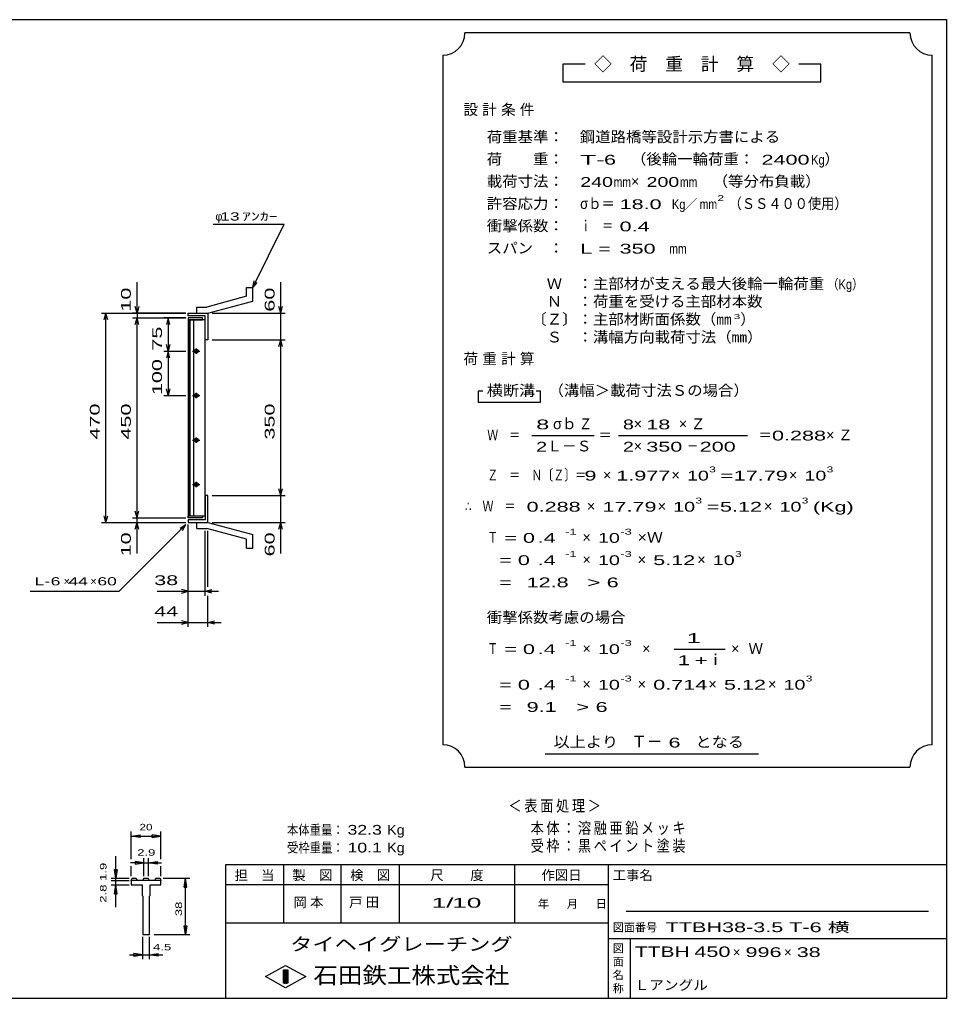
# Model space of a CAD drawing. Units: millimetres, scale not verified. Extents: x -1820 to 1731, y -1282 to 1054.
# Drawn here: x -352 to 1731, y -1146 to 1054 of the extents above; entities that cross this region are included whole.
import ezdxf
from ezdxf.enums import TextEntityAlignment as Align

# ---------------------------------------------------------------- set-up
doc = ezdxf.new("R2010")
doc.units = ezdxf.units.MM
doc.header["$LTSCALE"] = 10
for name, color, linetype, lineweight in [('0_2', 150, 'Continuous', 25), ('16', 3, 'Continuous', 25), ('19', 6, 'Continuous', 25), ('22', 2, 'Continuous', 25), ('32', 4, 'Continuous', 25)]:
    doc.layers.add(name, color=color, linetype=linetype, lineweight=lineweight)
doc.styles.add('ベクトル', font='')
doc.styles.get('ベクトル').set_extended_font_data('ベクトル')

msp = doc.modelspace()

# ---------------------------------------------------------------- linework, layer by layer
at = {"layer": '0_2'}
for p, q in [((-1729, 1053.5), (1731, 1053.5)), ((1731, 1053.5), (1731, -1146.5)), ((1731, -846.5), (111, -846.5)), ((111, -846.5), (111, -1146.5)), ((241, -846.5), (241, -976.5)), ((371, -976.5), (371, -846.5)), ((501, -846.5), (501, -976.5)), ((761, -976.5), (761, -846.5)), ((971, -846.5), (971, -1146.5)), ((971, -891.5), (111, -891.5)), ((1691, -951.5), (1011, -951.5)), ((111, -976.5), (971, -976.5)), ((971, -1011.5), (1731, -1011.5)), ((1021, -1146.5), (1021, -1011.5)), ((201, -1097.5), (246, -1072.5)), ((246, -1072.5), (291, -1097.5)), ((246, -1122.5), (201, -1097.5)), ((241, -1082.5), (251, -1082.5)), ((241, -1112.5), (241, -1082.5)), ((241, -1082.5), (243, -1082.5)), ((243, -1082.5), (243, -1112.5)), ((245, -1112.5), (245, -1082.5)), ((245, -1082.5), (247, -1082.5)), ((291, -1097.5), (246, -1122.5)), ((247, -1082.5), (247, -1112.5)), ((249, -1112.5), (249, -1082.5)), ((249, -1082.5), (251, -1082.5)), ((251, -1082.5), (251, -1112.5)), ((251, -1082.5), (251, -1112.5)), ((251, -1112.5), (241, -1112.5)), ((243, -1112.5), (245, -1112.5)), ((247, -1112.5), (249, -1112.5)), ((1731, -1146.5), (-1729, -1146.5))]:
    msp.add_line(p, q, dxfattribs=at)
at = {"layer": '16'}
for p, q in [((59, 383.5), (27, 383.5)), ((27, 383.5), (27, 379)), ((27, 379), (59, 379)), ((27, 379), (27, -62)), ((65, 379), (27, 379)), ((28.5, 379), (28.5, -62)), ((31.5, -62), (31.5, 379)), ((39, 379), (39, -62)), ((59, 379), (59, 383.5)), ((65, -62), (65, 379)), ((37, 308.5), (53, 308.5)), ((47, 311.5), (43, 311.5)), ((45, 314.5), (45, 302.5)), ((43, 305.5), (47, 305.5)), ((37, 208.5), (53, 208.5)), ((47, 211.5), (43, 211.5)), ((43, 205.5), (47, 205.5)), ((45, 214.5), (45, 202.5)), ((47, 111.5), (43, 111.5)), ((45, 114.5), (45, 102.5)), ((37, 108.5), (53, 108.5)), ((43, 105.5), (47, 105.5)), ((37, 8.5), (53, 8.5)), ((47, 11.5), (43, 11.5)), ((43, 5.5), (47, 5.5)), ((45, 14.5), (45, 2.5)), ((27, -62), (59, -62)), ((27, -66.5), (27, -62)), ((27, -62), (65, -62)), ((59, -62), (59, -66.5)), ((59, -66.5), (27, -66.5))]:
    msp.add_line(p, q, dxfattribs=at)
for centre, radius, start, end in [((43, 308.5), 3, 90, 270), ((45, 308.5), 4, 46.6, 133.4), ((47, 308.5), 3, 270, 90), ((45, 308.5), 4, 226.6, 313.4), ((43, 208.5), 3, 90, 270), ((45, 208.5), 4, 46.6, 133.4), ((45, 208.5), 4, 226.6, 313.4), ((47, 208.5), 3, 270, 90), ((43, 108.5), 3, 90, 270), ((45, 108.5), 4, 46.6, 133.4), ((47, 108.5), 3, 270, 90), ((45, 108.5), 4, 226.6, 313.4), ((43, 8.5), 3, 90, 270), ((45, 8.5), 4, 46.6, 133.4), ((45, 8.5), 4, 226.6, 313.4), ((47, 8.5), 3, 270, 90)]:
    msp.add_arc(centre, radius, start, end, dxfattribs=at)
at = {"layer": '19'}
for p, q in [((158, 451.5), (172, 451.5)), ((158, 431.5), (158, 451.5)), ((172, 420.5), (172, 451.5)), ((158, 431.5), (69, 407.5)), ((71, 393.5), (172, 420.5)), ((46, 407.5), (69, 407.5)), ((46, 393.5), (46, 407.5)), ((27, 387.5), (27, 393.5)), ((27, 393.5), (70, 393.5)), ((65, 387.5), (27, 387.5)), ((46, 393.5), (71, 393.5)), ((65, 333.5), (65, 387.5)), ((70, 393.5), (71, 392.5)), ((71, 392.5), (71, 333.5)), ((71, 333.5), (65, 333.5)), ((71, -16.5), (65, -16.5)), ((65, -16.5), (65, -70.5)), ((71, -75.5), (71, -16.5)), ((27, -70.5), (27, -76.5)), ((65, -70.5), (27, -70.5)), ((27, -76.5), (70, -76.5)), ((46, -76.5), (71, -76.5)), ((46, -90.5), (46, -76.5)), ((70, -76.5), (71, -75.5)), ((71, -76.5), (172, -103.5)), ((46, -90.5), (69, -90.5)), ((158, -114.5), (69, -90.5)), ((172, -134.5), (172, -103.5)), ((158, -134.5), (158, -114.5)), ((158, -134.5), (172, -134.5))]:
    msp.add_line(p, q, dxfattribs=at)
at = {"layer": '22', "color": 4}
for p, q in [((1649, 1023.5), (649, 1023.5)), ((599, 973.5), (599, -576.5)), ((1699, -576.5), (1699, 973.5)), ((919, 953.5), (869, 953.5)), ((869, 953.5), (869, 913.5)), ((1449, 953.5), (1399, 953.5)), ((1449, 913.5), (1449, 953.5)), ((869, 913.5), (1449, 913.5)), ((83, 593.5), (243, 593.5)), ((172, 451.5), (243, 593.5)), ((-88, 393.5), (-88, 463.5)), ((172, 451.5), (175, 466.1)), ((172, 451.5), (182, 462.5)), ((235, 393.5), (235, 463.5)), ((-88, 393.5), (-92, 408.5)), ((-84, 408.5), (-88, 393.5)), ((235, 393.5), (231, 408.5)), ((235, 393.5), (239, 408.5)), ((-168, 393.5), (22, 393.5)), ((-162, 378.5), (-158, 393.5)), ((-154, 378.5), (-158, 393.5)), ((-158, -76.5), (-158, 393.5)), ((22, 393.5), (-98, 393.5)), ((-98, 383.5), (22, 383.5)), ((-92, 368.5), (-88, 383.5)), ((-88, 393.5), (-88, 383.5)), ((-84, 368.5), (-88, 383.5)), ((-88, -66.5), (-88, 383.5)), ((22, 383.5), (-28, 383.5)), ((-18, 383.5), (-22, 368.5)), ((-14, 368.5), (-18, 383.5)), ((-18, 383.5), (-18, 308.5)), ((81, 393.5), (245, 393.5)), ((235, 333.5), (235, 393.5)), ((81, 333.5), (245, 333.5)), ((231, 318.5), (235, 333.5)), ((239, 318.5), (235, 333.5)), ((235, -16.5), (235, 333.5)), ((-28, 308.5), (22, 308.5)), ((-18, 308.5), (-22, 323.5)), ((-18, 308.5), (-22, 293.5)), ((-14, 323.5), (-18, 308.5)), ((-14, 293.5), (-18, 308.5)), ((-18, 308.5), (-18, 208.5)), ((-18, 208.5), (-22, 223.5)), ((-14, 223.5), (-18, 208.5)), ((-28, 208.5), (22, 208.5)), ((689, 218.5), (679, 218.5)), ((679, 218.5), (679, 193.5)), ((819, 218.5), (809, 218.5)), ((819, 193.5), (819, 218.5)), ((679, 193.5), (819, 193.5)), ((799, 118.5), (939, 118.5)), ((994, 118.5), (1284, 118.5)), ((81, -16.5), (245, -16.5)), ((235, -16.5), (231, -1.5)), ((235, -16.5), (239, -1.5)), ((235, -76.5), (235, -16.5)), ((-158, -76.5), (-162, -61.5)), ((-158, -76.5), (-154, -61.5)), ((-88, -66.5), (-92, -51.5)), ((-88, -66.5), (-84, -51.5)), ((-168, -76.5), (22, -76.5)), ((-128, -231.5), (22, -81.5)), ((-98, -66.5), (22, -66.5)), ((-98, -76.5), (22, -76.5)), ((-92, -91.5), (-88, -76.5)), ((-88, -76.5), (-88, -66.5)), ((-84, -91.5), (-88, -76.5)), ((-88, -146.5), (-88, -76.5)), ((9, -89.5), (22, -81.5)), ((14, -94.5), (22, -81.5)), ((27, -241.5), (27, -81.5)), ((27, -311.5), (27, -81.5)), ((81, -76.5), (245, -76.5)), ((231, -91.5), (235, -76.5)), ((239, -91.5), (235, -76.5)), ((235, -146.5), (235, -76.5)), ((65, -241.5), (65, -95.5)), ((71, -221.5), (71, -95.5)), ((-328, -231.5), (-128, -231.5)), ((-43, -231.5), (27, -231.5)), ((27, -231.5), (12, -227.5)), ((12, -235.5), (27, -231.5)), ((27, -231.5), (65, -231.5)), ((65, -231.5), (80, -227.5)), ((80, -235.5), (65, -231.5)), ((65, -231.5), (95, -231.5)), ((71, -311.5), (71, -241.5)), ((-43, -301.5), (27, -301.5)), ((27, -301.5), (12, -297.5)), ((12, -305.5), (27, -301.5)), ((27, -301.5), (71, -301.5)), ((71, -301.5), (86, -297.5)), ((86, -305.5), (71, -301.5)), ((71, -301.5), (101, -301.5)), ((1119, -361.5), (1234, -361.5)), ((829, -596.5), (1309, -596.5)), ((649, -626.5), (1649, -626.5))]:
    msp.add_line(p, q, dxfattribs=at)
for centre, start, end in [((599, 1023.5), 270, 0), ((1699, 1023.5), 180, 270), ((599, -626.5), 0, 90), ((1699, -626.5), 90, 180)]:
    msp.add_arc(centre, 50, start, end, dxfattribs=at)
at = {"layer": '32'}
for p, q in [((-101, -833.5), (-101, -771.5)), ((-101, -781.5), (-81, -778.5)), ((-81, -784.5), (-101, -781.5)), ((-101, -781.5), (-34.33, -781.5)), ((-81, -784.5), (-81, -778.5)), ((-34.33, -781.5), (-54.33, -778.5)), ((-54.33, -784.5), (-54.33, -778.5)), ((-54.33, -784.5), (-34.33, -781.5)), ((-34.33, -833.5), (-34.33, -771.5)), ((-136, -876.5), (-136, -826.5)), ((-72.5, -871.5), (-72.5, -831.5)), ((-62.83, -831.5), (-62.83, -871.5)), ((-136, -876.5), (-139, -856.5)), ((-139, -856.5), (-133, -856.5)), ((-133, -856.5), (-136, -876.5)), ((-72.5, -841.5), (-102.5, -841.5)), ((-101, -871.5), (-101, -849.5)), ((-72.5, -841.5), (-92.5, -838.5)), ((-92.5, -838.5), (-92.5, -844.5)), ((-92.5, -844.5), (-72.5, -841.5)), ((-72.5, -841.5), (-62.83, -841.5)), ((-62.83, -841.5), (-42.83, -838.5)), ((-42.83, -844.5), (-62.83, -841.5)), ((-62.83, -841.5), (-32.83, -841.5)), ((-42.83, -838.5), (-42.83, -844.5)), ((-34.33, -871.5), (-34.33, -849.5)), ((-146, -876.5), (-106, -876.5)), ((-136, -891.5), (-136, -876.5)), ((-101, -881.5), (-99.33, -876.5)), ((-99.33, -876.5), (-89.67, -876.5)), ((-89.67, -876.5), (-88, -881.5)), ((-74.17, -881.5), (-72.5, -876.5)), ((-72.5, -876.5), (-62.83, -876.5)), ((-62.83, -876.5), (-61.17, -881.5)), ((-47.33, -881.5), (-45.67, -876.5)), ((-45.67, -876.5), (-36, -876.5)), ((-36, -876.5), (-34.33, -881.5)), ((-29.33, -876.5), (30.67, -876.5)), ((17.67, -896.5), (20.67, -876.5)), ((23.67, -896.5), (20.67, -876.5)), ((20.67, -1003.17), (20.67, -876.5)), ((-146, -881.5), (-106, -881.5)), ((-146, -891.5), (-106, -891.5)), ((-139, -911.5), (-136, -891.5)), ((-133, -911.5), (-136, -891.5)), ((-136, -941.5), (-136, -891.5)), ((-101, -881.5), (-101, -891.5)), ((-34.33, -881.5), (-101, -881.5)), ((-101, -891.5), (-76.83, -891.5)), ((-76.83, -891.5), (-76.83, -914.83)), ((-58.5, -914.83), (-58.5, -891.5)), ((-58.5, -891.5), (-34.33, -891.5)), ((-34.33, -891.5), (-34.33, -881.5)), ((17.67, -896.5), (23.67, -896.5)), ((-139, -911.5), (-133, -911.5)), ((-76.83, -914.83), (-75.17, -916.5)), ((-75.17, -916.5), (-75.17, -1003.17)), ((-60.17, -916.5), (-58.5, -914.83)), ((-60.17, -1003.17), (-60.17, -916.5)), ((20.67, -1003.17), (17.67, -983.17)), ((17.67, -983.17), (23.67, -983.17)), ((23.67, -983.17), (20.67, -1003.17)), ((-75.17, -1003.17), (-60.17, -1003.17)), ((-75.17, -1058.17), (-75.17, -1008.17)), ((-60.17, -1058.17), (-60.17, -1008.17)), ((-49.33, -1003.17), (30.67, -1003.17)), ((-105.17, -1048.17), (-75.17, -1048.17)), ((-75.17, -1048.17), (-95.17, -1045.17)), ((-95.17, -1051.17), (-95.17, -1045.17)), ((-95.17, -1051.17), (-75.17, -1048.17)), ((-75.17, -1048.17), (-60.17, -1048.17)), ((-60.17, -1048.17), (-40.17, -1045.17)), ((-40.17, -1051.17), (-60.17, -1048.17)), ((-60.17, -1048.17), (-30.17, -1048.17)), ((-40.17, -1051.17), (-40.17, -1045.17))]:
    msp.add_line(p, q, dxfattribs=at)
msp.add_circle((-136, -881.5), 1, dxfattribs=at)

# ---------------------------------------------------------------- texts
at = {"layer": '0_2', "style": 'ベクトル'}
for s, height, p in [('担\u3000当', 21.99, (131, -869.5)), ('製\u3000図', 21.99, (261, -869.5)), ('検\u3000図', 21.99, (391, -869.5)), ('尺\u3000\u3000度', 21.99, (571, -869.5)), ('作図日', 21.99, (821, -869.5)), ('工事名', 21.99, (981, -869.5)), ('年', 18.33, (813, -934)), ('月', 18.33, (878, -934)), ('日', 18.33, (943, -934)), ('図面番号', 18.33, (981, -987)), ('図', 18.33, (981, -1034)), ('面', 18.33, (981, -1064)), ('名', 18.33, (981, -1094)), ('称', 18.33, (981, -1124))]:
    msp.add_text(s, height=height, dxfattribs=at).set_placement(p, align=Align.MIDDLE_LEFT)
at = {"layer": '0_2', "color": 222, "style": 'ベクトル'}
for s, height, width, p in [('タイヘイグレーチング', 29.33, 1.25, (256, -1024.5)), ('石田鉄工株式会社', 36.66, 1.1, (308.5, -1094.5))]:
    msp.add_text(s, height=height, dxfattribs=dict(at, width=width)).set_placement(p, align=Align.MIDDLE_LEFT)
at = {"layer": '22', "style": 'ベクトル'}
for s, height, p in [('◇\u3000荷\u3000重\u3000計\u3000算\u3000◇', 29.33, (939, 953.5)), ('）', 24.19, (1457, 740)), ('×', 24.19, (1022, 690)), ('／', 21.99, (1141.5, 638.5)), ('φ', 18.33, (88, 611)), ('）', 24.19, (1268, 380)), ('σｂ', 24.19, (847, 145)), ('×', 24.19, (1028, 145)), ('Ｌ－Ｓ', 24.19, (834, 95)), ('×', 24.19, (1028, 95)), ('×', 24.19, (959, 30)), ('×', 24.19, (1113, 30)), ('×', 24.19, (1377, 30)), ('×', 24.19, (923, -40)), ('×', 24.19, (1082, -40)), ('×', 24.19, (1321, -40)), ('×', 24.19, (913, -110)), ('×', 24.19, (913, -160)), ('×', 24.19, (1037, -160)), ('×', 24.19, (1171, -160)), ('×', 18.33, (-253, -209)), ('×', 18.33, (-193, -209)), ('Ｗ', 24.19, (1286, -360)), ('×', 24.19, (913, -360)), ('×', 24.19, (1047, -360)), ('ｉ', 24.19, (1195.5, -385)), ('×', 24.19, (1247, -360)), ('×', 24.19, (913, -440)), ('×', 24.19, (1037, -440)), ('×', 24.19, (1196, -440)), ('×', 24.19, (1330, -440)), ('Ｔ－', 25.66, (1023, -569)), ('×', 21.99, (1251, -1042.5)), ('×', 21.99, (1366, -1042.5))]:
    msp.add_text(s, height=height, dxfattribs=at).set_placement(p, align=Align.MIDDLE_LEFT)
for s, height, width, p in [('荷重基準：\u3000', 24.19, 1.05, (698, 790)), ('鋼道路橋等設計示方書による', 24.19, 1.05, (907, 790)), ('荷\u3000\u3000重：\u3000', 24.19, 1.05, (698, 740)), ('T-', 21.99, 2, (908, 738.5)), (' 6 ', 21.99, 1.65, (948, 738.5)), ('（後輪一輪荷重：', 24.19, 1.05, (1022, 740)), (' 2400', 21.99, 1.65, (1302, 738.5)), ('Kg', 21.99, 0.85, (1427, 738.5)), ('載荷寸法：\u3000', 24.19, 1.05, (698, 690)), ('\u3000（等分布負載）', 24.19, 1.05, (1171, 690)), ('240', 21.99, 1.5, (908, 688.5)), ('mm', 21.99, 0.8, (983, 688.5)), ('200', 21.99, 1.5, (1057, 688.5)), ('mm', 21.99, 0.8, (1132, 688.5)), ('許容応力：\u3000', 24.19, 1.05, (698, 640)), ('σｂ＝', 24.19, 0.9, (908, 640)), (' 18.0', 21.99, 1.65, (983, 638.5)), ('Kg', 21.99, 0.85, (1114, 638.5)), ('mm', 21.99, 0.8, (1176.5, 638.5)), ('2', 13.2, 1.5, (1216.5, 652.5)), ('（ＳＳ４００使用）', 24.19, 0.9, (1241.5, 640)), (' 13 ', 18.33, 1.6, (88, 611)), ('ｱﾝｶｰ', 18.33, 1.6, (148, 611)), ('衝撃係数：\u3000', 24.19, 1.05, (698, 590)), ('ｉ\u3000＝', 24.19, 0.75, (908, 590)), (' 0.4', 21.99, 1.65, (983, 588.5)), ('スパン\u3000：\u3000', 24.19, 1.05, (698, 540)), ('L =', 21.99, 1.65, (908, 538.5)), (' 350 ', 21.99, 1.65, (983, 538.5)), ('mm', 21.99, 0.8, (1108, 538.5)), ('\u3000Ｗ\u3000：主部材が支える最大後輪一輪荷重', 24.19, 1.05, (798, 460)), ('（Kg）', 21.99, 0.85, (1463, 458.5)), ('\u3000Ｎ\u3000：荷重を受ける主部材本数', 24.19, 1.05, (798, 420)), ('〔Ｚ〕：主部材断面係数（㎜', 24.19, 1.05, (798, 380)), ('3', 11, 1.8, (1253, 386)), ('\u3000Ｓ\u3000：溝幅方向載荷寸法（㎜）', 24.19, 1.05, (798, 340)), ('横断溝', 24.19, 1.1, (698, 220)), ('\u3000（溝幅＞載荷寸法Ｓの場合）', 24.19, 1.05, (802, 220)), ('8', 21.99, 1.8, (809, 143.5)), ('Ｚ', 24.19, 0.9, (905, 145)), ('8', 21.99, 1.5, (1004, 143.5)), (' 18 ', 21.99, 1.65, (1043, 143.5)), ('Ｗ\u3000＝', 24.19, 0.75, (699, 120)), ('＝', 24.19, 0.9, (949, 120)), ('＝', 24.19, 0.9, (1309, 120)), ('0.288', 21.99, 1.65, (1339, 118.5)), ('2', 21.99, 1.5, (809, 93.5)), ('2', 21.99, 1.5, (1004, 93.5)), (' 350 ', 21.99, 1.65, (1043, 93.5)), ('－', 24.19, 0.75, (1148, 95)), (' 200 ', 21.99, 1.65, (1163, 93.5)), ('Ｚ\u3000＝\u3000Ｎ〔Ｚ〕＝', 24.19, 0.75, (699, 30)), ('3', 13.2, 1.5, (1198, 42.5)), ('3', 13.2, 1.5, (1462, 42.5)), (' 9 ', 21.99, 1.65, (904, 28.5)), ('1.977', 21.99, 1.65, (989, 28.5)), ('10', 21.99, 1.5, (1148, 28.5)), ('=', 21.99, 1.7, (1223, 28.5)), ('17.79', 21.99, 1.65, (1253, 28.5)), ('10', 21.99, 1.5, (1412, 28.5)), ('3', 13.2, 1.5, (1167, -27.5)), ('3', 13.2, 1.5, (1406, -27.5)), ('∴\u3000Ｗ\u3000＝', 24.19, 0.75, (649, -40)), (' 0.288', 21.99, 1.65, (774, -41.5)), ('17.79', 21.99, 1.65, (958, -41.5)), ('10', 21.99, 1.5, (1117, -41.5)), ('=', 21.99, 1.7, (1192, -41.5)), ('5.12', 21.99, 1.65, (1222, -41.5)), ('10', 21.99, 1.5, (1356, -41.5)), ('(Kg)', 21.99, 1.65, (1431, -41.5)), ('Ｔ', 24.19, 0.75, (699, -110)), (' = 0', 21.99, 1.65, (724, -111.5)), (' .4 ', 21.99, 1.65, (799, -111.5)), ('-1', 13.2, 1.65, (874, -97.5)), ('10', 21.99, 1.5, (948, -111.5)), ('-3', 13.2, 1.65, (998, -97.5)), ('×Ｗ', 24.19, 1.1, (1037, -110)), ('  = 0', 21.99, 1.65, (699, -161.5)), (' .4 ', 21.99, 1.65, (799, -161.5)), ('-1', 13.2, 1.65, (874, -147.5)), ('10', 21.99, 1.5, (948, -161.5)), ('-3', 13.2, 1.65, (998, -147.5)), ('5.12', 21.99, 1.65, (1072, -161.5)), ('10', 21.99, 1.5, (1206, -161.5)), ('3', 13.2, 1.5, (1256, -147.5)), (' 38 ', 21.99, 1.65, (-63, -206.5)), ('L-', 18.33, 1.6, (-318, -209)), (' 6 ', 18.33, 1.6, (-293, -209)), (' 44 ', 18.33, 1.6, (-253, -209)), (' 60 ', 18.33, 1.6, (-188, -209)), ('  =', 21.99, 1.65, (699, -211.5)), (' 12.8', 21.99, 1.65, (774, -211.5)), ('>', 21.99, 1.7, (924, -211.5)), (' 6 ', 21.99, 1.65, (954, -211.5)), (' 44 ', 21.99, 1.65, (-63, -276.5)), ('衝撃係数考慮の場合', 24.19, 1.05, (698, -290)), ('Ｔ', 24.19, 0.75, (699, -360)), (' = 0', 21.99, 1.65, (724, -361.5)), (' .4 ', 21.99, 1.65, (799, -361.5)), ('-1', 13.2, 1.65, (874, -347.5)), ('10', 21.99, 1.5, (948, -361.5)), ('-3', 13.2, 1.65, (998, -347.5)), ('  = 0', 21.99, 1.65, (699, -441.5)), (' .4 ', 21.99, 1.65, (799, -441.5)), ('-1', 13.2, 1.65, (874, -427.5)), ('10', 21.99, 1.5, (948, -441.5)), ('-3', 13.2, 1.65, (998, -427.5)), ('0.714', 21.99, 1.65, (1072, -441.5)), ('5.12', 21.99, 1.65, (1231, -441.5)), ('10', 21.99, 1.5, (1365, -441.5)), ('3', 13.2, 1.5, (1415, -427.5)), (' 9.1', 21.99, 1.65, (774, -491.5)), ('>', 21.99, 1.7, (899, -491.5)), (' 6 ', 21.99, 1.65, (929, -491.5)), ('  =', 21.99, 1.65, (699, -491.5)), ('以上より\u3000', 24.19, 1.1, (848, -570)), (' 6 ', 21.99, 1.65, (1093, -571.5)), ('となる', 24.19, 1.1, (1167, -570)), ('本体重量：', 21.99, 0.85, (249, -767.5)), (' 32.3', 21.99, 1.35, (374, -767.5)), ('Kg', 21.99, 1.1, (474, -767.5)), ('受枠重量：', 21.99, 0.85, (249, -807.5)), (' 10.1', 21.99, 1.35, (374, -807.5)), ('Kg', 21.99, 1.1, (474, -807.5)), ('1/', 21.99, 2, (574, -931.5)), (' 10 ', 21.99, 2, (604, -931.5)), ('TTBH38-3.5 T-6 横                        ', 21.99, 1.65, (1100, -986.5)), ('TTBH', 23.46, 1.5, (1031, -1041.5)), (' 450 ', 23.46, 1.55, (1151, -1041.5)), (' 996 ', 21.99, 1.65, (1266, -1042.5)), (' 38 ', 21.99, 1.65, (1381, -1042.5)), ('Ｌアングル', 21.99, 1.1, (1030, -1116.5))]:
    msp.add_text(s, height=height, dxfattribs=dict(at, width=width)).set_placement(p, align=Align.MIDDLE_LEFT)
at = {"layer": '22', "style": 'ベクトル', "width": 1.65}
for s, p in [(' 10 ', (-113, 383.5)), (' 60 ', (210, 383.5)), (' 75 ', (-43, 296)), (' 100 ', (-43, 196)), (' 470 ', (-183, 96)), (' 450 ', (-113, 96)), (' 350 ', (210, 96)), (' 10 ', (-113, -166.5)), (' 60 ', (210, -166.5))]:
    msp.add_text(s, height=21.99, rotation=90, dxfattribs=at).set_placement(p, align=Align.MIDDLE_LEFT)
at = {"layer": '22', "attachment_point": 4, "style": 'ベクトル'}
for s, insert, char_height in [('\\T1.28;設計条件', (645.5, 850), 24.19), ('\\T1.28;荷重計算', (645.5, 290), 24.19), ('\\T1.42;×Ｚ', (1129.5, 145), 24.19), ('\\T1.42;×Ｚ', (1460.5, 120), 24.19), ('\\T1.25;\\W2;\\~1\\~', (1126.5, -336.5), 21.99), ('\\T1.33;\\W1.75;1+', (1126.5, -386.5), 21.99), ('\\T1.2;\\W0.85;＜表面処理＞', (746.5, -715), 25.66), ('\\T1.19;\\W0.85;本体：溶融亜鉛メッキ', (796.5, -765), 25.66), ('\\T1.19;\\W0.85;受枠：黒ペイント塗装', (796.5, -805), 25.66), ('\\T1.25;岡本\u3000', (263.5, -931.5), 21.99), ('\\T1.25;戸田\u3000', (388.5, -931.5), 21.99)]:
    msp.add_mtext(s, dxfattribs=dict(at, insert=insert, char_height=char_height))
at = {"layer": '32', "color": 2, "style": 'ベクトル'}
for s, width, p in [('20', 1.35, (-82.67, -761.5)), ('2.9', 1.5, (-87.67, -818.5)), (' 4.5 ', 1.5, (-60.17, -1031.17))]:
    msp.add_text(s, height=14.66, dxfattribs=dict(at, width=width)).set_placement(p, align=Align.MIDDLE_LEFT)
at = {"layer": '32', "color": 2, "style": 'ベクトル', "width": 1.5}
for s, p in [('2.8 1.9', (-164, -931.5)), (' 38 ', (5.67, -969.83))]:
    msp.add_text(s, height=14.66, rotation=90, dxfattribs=at).set_placement(p, align=Align.MIDDLE_LEFT)

doc.saveas('drawing.dxf')
